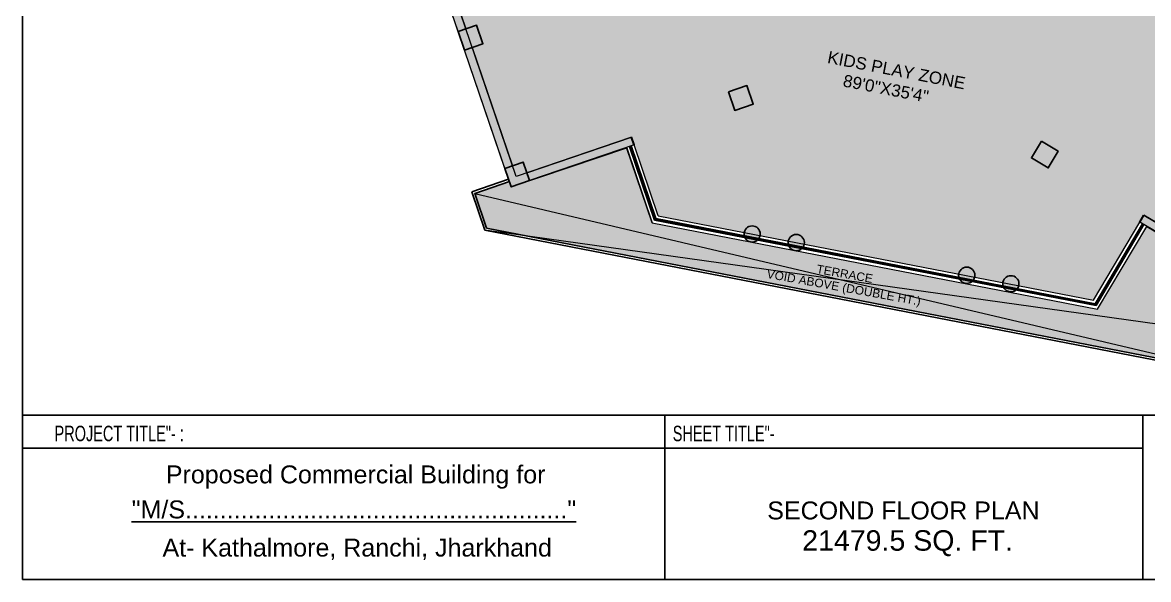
# Model space of a CAD drawing. Header units: inches. Extents: x -13956017 to 293115509, y -946740 to -305538.
# Drawn here: x 1205739 to 1207126, y -918232 to -917546 of the extents above; entities that cross this region are included whole.
import ezdxf
from ezdxf.enums import TextEntityAlignment as Align

# ---------------------------------------------------------------- set-up
doc = ezdxf.new("R2010")
doc.units = ezdxf.units.IN
doc.header["$LTSCALE"] = 6
for name, color, linetype, lineweight in [('column', 240, 'Continuous', 25), ('W', 250, 'Continuous', 5), ('wall', 7, 'Continuous', 30), ('wall high', 7, 'Continuous', 30)]:
    doc.layers.add(name, color=color, linetype=linetype, lineweight=lineweight)
for name, color, linetype in [('TW', 5, 'Continuous'), ('WAL', 7, 'Continuous'), ('WID', 4, 'Continuous')]:
    doc.layers.add(name, color=color, linetype=linetype)
doc.styles.add('ARI', font='arial.ttf')
doc.styles.add('style2', font='eurr____.ttf')

msp = doc.modelspace()

# ---------------------------------------------------------------- hatches: boundary and pattern name
at = {"layer": 'column', "ltscale": 10}
h = msp.add_hatch(color=256, dxfattribs=at)
h.dxf.hatch_style = 1
h.paths.add_polyline_path([(1206275.4, -917557.6), (1206298.1, -917549.8), (1206305.9, -917572.5), (1206283.1, -917580.3)])
h = msp.add_hatch(color=256, dxfattribs=at)
h.dxf.hatch_style = 1
h.paths.add_polyline_path([(1206608.3, -917631.8), (1206631, -917624), (1206638.8, -917646.7), (1206616.1, -917654.5)])
h = msp.add_hatch(color=256, dxfattribs=at)
h.dxf.hatch_style = 1
h.paths.add_polyline_path([(1206993.7, -917692.4), (1207014.3, -917704.6), (1207002.1, -917725.3), (1206981.5, -917713.1)])
h = msp.add_hatch(color=256, dxfattribs=at)
h.dxf.hatch_style = 1
h.paths.add_polyline_path([(1206333, -917726), (1206355.7, -917718.2), (1206363.5, -917740.9), (1206340.8, -917748.7)])
h = msp.add_hatch(color=256, dxfattribs=at)
h.dxf.hatch_style = 1
edge = h.paths.add_edge_path()
edge.add_arc((1206637.5, -917806.6), 10, 0, 360)
h = msp.add_hatch(color=256, dxfattribs=at)
h.dxf.hatch_style = 1
edge = h.paths.add_edge_path()
edge.add_arc((1206691.8, -917817.2), 10, 0, 360)
h = msp.add_hatch(color=256, dxfattribs=at)
h.dxf.hatch_style = 1
edge = h.paths.add_edge_path()
edge.add_arc((1206901.8, -917857.4), 10, 0, 360)
h = msp.add_hatch(color=256, dxfattribs=at)
h.dxf.hatch_style = 1
edge = h.paths.add_edge_path()
edge.add_arc((1206956.1, -917867.9), 10, 0, 360)
at = {"layer": 'W', "ltscale": 10}
h = msp.add_hatch(color=256, dxfattribs=at)
h.dxf.hatch_style = 1
h.paths.add_polyline_path([(1206533.1, -917353.3), (1206571.3, -917360.9), (1206572.2, -917356), (1206536.9, -917349), (1206508.4, -917265.4), (1206503.6, -917267.1), (1206512.7, -917293.5), (1206242.1, -917386.1), (1206243.7, -917390.8), (1206514.3, -917298.3)])
h.paths.add_polyline_path([(1207026.2, -917451.1), (1207027.2, -917446.2), (1206648.1, -917371), (1206647.2, -917375.9)])
h.paths.add_polyline_path([(1206221, -917398.6), (1206230.5, -917395.4), (1206284.8, -917554.3), (1206275.4, -917557.6)])
h.paths.add_polyline_path([(1206283.1, -917580.3), (1206292.6, -917577), (1206342.5, -917722.7), (1206333, -917726)])
h.paths.add_polyline_path([(1206360.2, -917731.4), (1206489.1, -917687.4), (1206492.3, -917696.8), (1206363.5, -917740.9)])
h.paths.add_polyline_path([(1207114.8, -917792.1), (1207119.9, -917783.5), (1207236.9, -917852.8), (1207231.8, -917861.4)])
h.paths.add_polyline_path([(1207256.1, -917847.9), (1207334.6, -917715.4), (1207343.2, -917720.5), (1207264.7, -917853)])
h.paths.add_polyline_path([(1207346.8, -917694.7), (1207432, -917551), (1207432.5, -917550.2), (1207441.1, -917555.3), (1207355.4, -917699.8)])
h.paths.add_polyline_path([(1207103.1, -917461.3), (1207127.7, -917466.2), (1207186.9, -917366.4), (1207191.2, -917368.9), (1207176.9, -917393), (1207423, -917538.8), (1207420.4, -917543.1), (1207174.4, -917397.3), (1207130.2, -917471.8), (1207102.1, -917466.2)])
h.paths.add_polyline_path([(1207226.3, -917299.8), (1207230.6, -917302.4), (1207403.6, -917010.4), (1207399.3, -917007.9)])
h.paths.add_polyline_path([(1207444.7, -917529.5), (1207526.8, -917391), (1207535.4, -917396.1), (1207453.3, -917534.6)])
h.paths.add_polyline_path([(1207539, -917370.4), (1207621.1, -917231.9), (1207629.7, -917237), (1207547.6, -917375.5)])
h.paths.add_polyline_path([(1207633.3, -917211.2), (1207715.4, -917072.7), (1207724, -917077.8), (1207641.9, -917216.3)])
h.paths.add_polyline_path([(1207438.7, -916941.3), (1207492.2, -916851), (1207496.5, -916853.5), (1207459.8, -916915.5), (1207705.9, -917061.3), (1207703.3, -917065.6), (1207457.3, -916919.8), (1207443, -916943.8)])
h.paths.add_polyline_path([(1207727.6, -917052.1), (1207802.5, -916925.6), (1207811.1, -916930.7), (1207736.2, -917057.2)])
h.paths.add_polyline_path([(1207510.6, -916820), (1207562.5, -916732.4), (1207566.8, -916734.9), (1207556.7, -916752), (1207802.7, -916897.8), (1207797.6, -916906.4), (1207551.6, -916760.6), (1207514.9, -916822.6)])
h.paths.add_polyline_path([(1207630.3, -916629.7), (1207829.5, -916451.9), (1207832.8, -916455.7), (1207633.6, -916633.4)])
h.paths.add_polyline_path([(1207599.7, -916631.5), (1207603.5, -916628.2), (1207553.2, -916571.9), (1207549.5, -916575.2)])
h.paths.add_polyline_path([(1207797.8, -916536.9), (1207802.9, -916528.3), (1207865, -916565.1), (1207859.9, -916573.7)])
h.paths.add_polyline_path([(1207843.3, -916446.3), (1207850.7, -916439.7), (1208001.8, -916608.9), (1207985.5, -916636.5), (1207976.9, -916631.4), (1207989.5, -916610.1)])
h.paths.add_polyline_path([(1207692.1, -916277), (1207699.6, -916270.3), (1207834.7, -916421.8), (1207827.3, -916428.4)])
h.paths.add_polyline_path([(1207541, -916107.6), (1207548.4, -916101), (1207683.6, -916252.4), (1207676.1, -916259.1), (1207616.2, -916191.9), (1207392.4, -916391.7), (1207452.3, -916458.8), (1207448.6, -916462.2), (1207385.3, -916391.3), (1207537.5, -916255.4), (1207489.6, -916201.7), (1207493.3, -916198.4), (1207540.9, -916251.8), (1207612.9, -916188.2)])
h.paths.add_polyline_path([(1207502, -916522.1), (1207505.8, -916518.7), (1207468.3, -916476.7), (1207464.6, -916480.1)])
h.paths.add_polyline_path([(1207413.7, -916116.7), (1207417.4, -916113.3), (1207466, -916167.8), (1207527.2, -916113.2), (1207530.5, -916116.9), (1207406.7, -916227.5), (1207403.3, -916223.7), (1207462.3, -916171.1)], flags=17)
h.paths.add_polyline_path([(1207399.1, -915948.7), (1207406.6, -915942), (1207532.4, -916083), (1207525, -916089.7), (1207465.1, -916022.6), (1207330.8, -916142.4), (1207327.4, -916138.7), (1207461.7, -916018.8)])
h.paths.add_polyline_path([(1207173.5, -916117.9), (1207207.1, -916087.9), (1207201.7, -916081.9), (1207209.1, -916075.2), (1207214.5, -916081.3), (1207372.7, -915940.1), (1207379.4, -915947.6), (1207318.2, -916002.2), (1207366.1, -916055.9), (1207362.4, -916059.2), (1207314.5, -916005.5), (1207180.2, -916125.4)])
h.paths.add_polyline_path([(1207109.3, -915840.2), (1207206.2, -915753.6), (1207212.9, -915761.1), (1207115.9, -915847.6)])
h.paths.add_polyline_path([(1206750.2, -915787.7), (1206780.7, -915773.1), (1206822.1, -915859.7), (1206757.1, -915890.8), (1206759.2, -915895.3), (1206824.2, -915864.2), (1206858.3, -915935.5), (1206862.8, -915933.4), (1206785.2, -915771), (1206882.6, -915724.4), (1206949.2, -915799), (1206859.1, -915842.1), (1206861.2, -915846.6), (1206952.7, -915802.9), (1207014.6, -915872.3), (1207018.3, -915868.9), (1206887.3, -915722.2), (1206954.1, -915690.3), (1206949.8, -915681.2), (1206745.8, -915778.7)])
h.paths.add_polyline_path([(1206524.6, -915895.5), (1206576.8, -915870.5), (1206618.1, -915957.2), (1206553.2, -915988.2), (1206555.3, -915992.7), (1206620.3, -915961.7), (1206654.4, -916033), (1206658.9, -916030.8), (1206624.8, -915959.5), (1206689.8, -915928.5), (1206687.6, -915924), (1206622.7, -915955), (1206581.3, -915868.4), (1206678.7, -915821.8), (1206756.3, -915984.2), (1206760.8, -915982.1), (1206683.2, -915819.7), (1206728.5, -915798), (1206724.2, -915789), (1206520.3, -915886.4)])
h.paths.add_polyline_path([(1206299, -916003.2), (1206372.8, -915968), (1206553.9, -916346.9), (1206480.1, -916382.2), (1206482.2, -916386.7), (1206560.6, -916349.3), (1206420.9, -916057), (1206485.9, -916025.9), (1206483.7, -916021.4), (1206418.7, -916052.4), (1206377.7, -915966.5), (1206377.3, -915965.8), (1206474.8, -915919.3), (1206552.4, -916081.7), (1206556.9, -916079.5), (1206479.3, -915917.1), (1206502.9, -915905.8), (1206498.6, -915896.8), (1206294.7, -915994.2)])
h.paths.add_polyline_path([(1206244.7, -916494.7), (1206333.5, -916452.3), (1206335.6, -916456.8), (1206246.3, -916499.5)])
h.paths.add_polyline_path([(1206404.8, -916423.7), (1206460.6, -916397.1), (1206458.4, -916392.6), (1206402.6, -916419.2)])
h.paths.add_polyline_path([(1206069.1, -916102), (1206273, -916004.6), (1206277.4, -916013.6), (1206073.4, -916111)])
h.paths.add_polyline_path([(1205840, -916211.5), (1206047.5, -916112.4), (1206051.8, -916121.4), (1205844.3, -916220.5)])
h.paths.add_polyline_path([(1205942.1, -916583.4), (1205951.5, -916580.2), (1205835.3, -916240.3), (1205828.7, -916243.5), (1205818.4, -916221.8)])
h.paths.add_polyline_path([(1205969.3, -916588.9), (1206080, -916551), (1206083.3, -916560.5), (1205972.6, -916598.4)])
h.paths.add_polyline_path([(1206038.1, -916864), (1206047.6, -916860.8), (1205959.3, -916602.9), (1205949.9, -916606.1)])
h.paths.add_polyline_path([(1206064, -916865.7), (1206334.6, -916773.1), (1206343.7, -916799.6), (1206348.4, -916798), (1206329, -916741.2), (1206319.5, -916744.4), (1206326.7, -916765.3), (1206060.8, -916856.3)])
h.paths.add_polyline_path([(1206093.4, -917025.8), (1206102.9, -917022.6), (1206055.3, -916883.5), (1206045.9, -916886.7)])
h.paths.add_polyline_path([(1206153.3, -917200.9), (1206162.8, -917197.6), (1206110.7, -917045.3), (1206101.2, -917048.5)])
h.paths.add_polyline_path([(1206213.2, -917375.9), (1206222.7, -917372.7), (1206170.6, -917220.3), (1206161.1, -917223.6)])
h.paths.add_polyline_path([(1207223.3, -915751.7), (1207230.8, -915745.1), (1207390.6, -915924.1), (1207383.2, -915930.8)])
h.paths.add_polyline_path([(1207106.9, -915606.2), (1207214.8, -915727.2), (1207207.4, -915733.8), (1207114.1, -915629.3), (1207117.2, -915627.8)])
h.paths.add_polyline_path([(1206971.4, -915670.9), (1207085.2, -915616.5), (1207089.5, -915625.6), (1206975.7, -915679.9)])
at = {"layer": 'WAL', "lineweight": 9, "ltscale": 100, "true_color": 0xf8f38b}
h = msp.add_hatch(color=51, dxfattribs=at)
h.dxf.hatch_style = 1
h.paths.add_polyline_path([(1206230.5, -917395.4), (1206514.3, -917298.3), (1206533.1, -917353.3), (1206571.3, -917360.9), (1206572.2, -917356), (1206648.1, -917371), (1206647.2, -917375.9), (1207026.2, -917451.1), (1207027.2, -917446.2), (1207103.1, -917461.3), (1207102.1, -917466.2), (1207130.2, -917471.8), (1207174.4, -917397.3), (1207432.5, -917550.2), (1207346.8, -917694.7), (1207334.8, -917687.6), (1207322.6, -917708.2), (1207332.9, -917714.4), (1207334.6, -917715.4), (1207256.1, -917847.9), (1207244.1, -917840.7), (1207236.9, -917852.8), (1207119.9, -917783.5), (1207058, -917888), (1206521.9, -917784.3), (1206489.1, -917687.4), (1206360.2, -917731.4), (1206355.7, -917718.2), (1206342.5, -917722.7), (1206292.6, -917577), (1206305.9, -917572.5), (1206298.1, -917549.8), (1206284.8, -917554.3)])
at = {"layer": 'WAL', "lineweight": 5, "ltscale": 0.6, "true_color": 0xffa8a8}
h = msp.add_hatch(dxfattribs=at)
h.set_pattern_fill('BRICK', color=21, angle=270)
h.set_pattern_definition([(270, (225125.152, -30674.727), (6.35, -1e-15), []), (0, (225125.152, -30674.727), (3e-15, 12.7), [6.35, -6.35]), (0, (225125.152, -30681.077), (3e-15, 12.7), [-6.35, 6.35])])
h.paths.add_polyline_path([(1206295.9, -917756.6), (1206338.5, -917742.1), (1206340.8, -917748.7), (1206483, -917700.5), (1206514.3, -917793), (1207063, -917899.2), (1207123.4, -917797.2), (1207252.5, -917873.6), (1207256, -917867.6), (1207292.7, -917889.3), (1207294.8, -917890.5), (1207241.9, -917979.7), (1206310.5, -917799.4)])

# ---------------------------------------------------------------- linework, layer by layer
at = {"layer": 'column', "ltscale": 10, "elevation": 3969.1}
for points in [[(1206275.4, -917557.6), (1206298.1, -917549.8), (1206305.9, -917572.5), (1206283.1, -917580.3), (1206275.4, -917557.6)], [(1206608.3, -917631.8), (1206631, -917624), (1206638.8, -917646.7), (1206616.1, -917654.5), (1206608.3, -917631.8)], [(1206993.7, -917692.4), (1207014.3, -917704.6), (1207002.1, -917725.3), (1206981.5, -917713.1), (1206993.7, -917692.4)], [(1206333, -917726), (1206355.7, -917718.2), (1206363.5, -917740.9), (1206340.8, -917748.7), (1206333, -917726)]]:
    msp.add_lwpolyline(points, dxfattribs=at)
at = {"layer": 'column', "ltscale": 10}
for centre in [(1206637.5, -917806.6, 3969.1), (1206691.8, -917817.2, 3969.1), (1206901.8, -917857.4, 3969.1), (1206956.1, -917867.9, 3969.1)]:
    msp.add_circle(centre, 10, dxfattribs=at)
at = {"layer": 'TW', "ltscale": 10}
for p, q in [((1206337.5, -917739.2, 3969.1), (1206292.1, -917754.8, 3969.1)), ((1206338.5, -917742.1, 3969.1), (1206295.9, -917756.6, 3969.1)), ((1206308.3, -917802, 3969.1), (1206292.1, -917754.8, 3969.1)), ((1206310.5, -917799.4, 3969.1), (1206295.9, -917756.6, 3969.1)), ((1206308.3, -917802, 3969.1), (1207243.4, -917983, 3969.1)), ((1206310.5, -917799.4, 3969.1), (1207241.9, -917979.7, 3969.1))]:
    msp.add_line(p, q, dxfattribs=at)
at = {"layer": 'W', "ltscale": 10}
for p, q in [((1206340.8, -917748.7, 3969.1), (1206036.2, -916858.4, 3969.1)), ((1206347, -917736, 3969.1), (1206230.5, -917395.4, 3969.1)), ((1206489.1, -917687.4, 3969.1), (1206347, -917736, 3969.1)), ((1206492.3, -917696.8, 3969.1), (1206340.8, -917748.7, 3969.1)), ((1206514.3, -917793, 3969.1), (1206482.8, -917700, 3969.1)), ((1206521.9, -917784.3, 3969.1), (1206492.3, -917696.8, 3969.1)), ((1206295.9, -917756.6, 3969.1), (1207241.9, -917979.7, 3969.1)), ((1206514.3, -917793, 3969.1), (1207063, -917899.2, 3969.1)), ((1206521.9, -917784.3, 3969.1), (1207058, -917888, 3969.1)), ((1207058, -917888, 3969.1), (1207114.8, -917792.1, 3969.1)), ((1207252.5, -917873.6, 3969.1), (1207114.8, -917792.1, 3969.1)), ((1207249, -917859.9, 3969.1), (1207119.9, -917783.5, 3969.1)), ((1207271.2, -917936.3, 3969.1), (1206308.3, -917802, 3969.1)), ((1207063, -917899.2, 3969.1), (1207123.4, -917797.2, 3969.1))]:
    msp.add_line(p, q, dxfattribs=at)
at = {"layer": 'W', "lineweight": 30, "ltscale": 10}
for p, q in [((1206492.3, -917696.8, 3969.1), (1206489.1, -917687.4, 3969.1)), ((1207114.8, -917792.1, 3969.1), (1207119.9, -917783.5, 3969.1))]:
    msp.add_line(p, q, dxfattribs=at)
at = {"layer": 'W', "lineweight": 5, "ltscale": 20}
msp.add_line((1205738.9, -918029.5), (1206477.6, -918029.5), dxfattribs=at)
at = {"layer": 'W', "ltscale": 10, "elevation": 3969.1}
for points in [[(1206221, -917398.6), (1206230.5, -917395.4), (1206284.8, -917554.3), (1206275.4, -917557.6)], [(1206283.1, -917580.3), (1206292.6, -917577), (1206342.5, -917722.7), (1206333, -917726)], [(1206360.2, -917731.4), (1206489.1, -917687.4), (1206492.3, -917696.8), (1206363.5, -917740.9)], [(1207114.8, -917792.1), (1207119.9, -917783.5), (1207236.9, -917852.8), (1207231.8, -917861.4)]]:
    msp.add_lwpolyline(points, close=True, dxfattribs=at)
at = {"layer": 'W', "color": 1, "ltscale": 10, "elevation": 3969.1}
msp.add_lwpolyline([(1206295.9, -917756.6), (1206338.5, -917742.1), (1206340.8, -917748.7), (1206483, -917700.5), (1206514.3, -917793), (1207063, -917899.2), (1207123.4, -917797.2), (1207252.5, -917873.6), (1207256, -917867.6), (1207292.7, -917889.3), (1207294.8, -917890.5), (1207241.9, -917979.7), (1206310.5, -917799.4)], close=True, dxfattribs=at)
at = {"layer": 'wall high', "lineweight": 25}
for p, q in [((1205738.9, -918029.5), (1207538.4, -918029.5)), ((1205738.9, -918029.5), (1207538.4, -918029.5)), ((1205738.9, -918029.5), (1207538.4, -918029.5)), ((1205738.9, -918029.5), (1207538.4, -918029.5)), ((1205738.9, -918029.5), (1205738.9, -918231.7)), ((1207538.4, -918029.5), (1205738.9, -918029.5)), ((1206530.1, -918029.5), (1206530.1, -918231.7)), ((1205738.9, -918070.3), (1205827.2, -918070.3)), ((1205827.2, -918070.3), (1207118.5, -918070.3)), ((1205738.9, -918231.7), (1207538.4, -918231.7))]:
    msp.add_line(p, q, dxfattribs=at)
for points in [[(1205738.9, -915474.2), (1208044.8, -915474.2), (1208044.8, -918029.5), (1205738.9, -918029.5)], [(1205738.9, -918231.7), (1207538.4, -918231.7), (1207538.4, -918029.5), (1205738.9, -918029.5)], [(1207307.5, -918029.5), (1207118.5, -918029.5), (1207118.5, -918231.7), (1207307.5, -918231.7)]]:
    msp.add_lwpolyline(points, close=True, dxfattribs=at)
at = {"layer": 'WID', "ltscale": 10}
for p, q in [((1206517.4, -917789.5, 3969.1), (1206486.6, -917698.8, 3969.1)), ((1206518.1, -917788.6, 3969.1), (1206487.6, -917698.4, 3969.1)), ((1206518.9, -917787.7, 3969.1), (1206488.5, -917698.1, 3969.1)), ((1206517.4, -917789.5, 3969.1), (1207061, -917894.7, 3969.1)), ((1206518.1, -917788.6, 3969.1), (1207060.5, -917893.6, 3969.1)), ((1206518.9, -917787.7, 3969.1), (1207060, -917892.5, 3969.1)), ((1207060, -917892.5, 3969.1), (1207118.3, -917794.1, 3969.1)), ((1207060.5, -917893.6, 3969.1), (1207119.1, -917794.6, 3969.1)), ((1207061, -917894.7, 3969.1), (1207120, -917795.1, 3969.1))]:
    msp.add_line(p, q, dxfattribs=at)

# ---------------------------------------------------------------- texts
at = {"layer": 'wall', "lineweight": 25, "style": 'ARI'}
for s, height, rotation, p in [('KIDS PLAY ZONE', 15, 349.0431, (1206729.3, -917596, -3969.1)), ('89\'0"X35\'4"', 15, 349.0431, (1206748.4, -917624.9, -3969.1)), ('TERRACE', 10.5, 349.7749, (1206716.1, -917854.5, -3969.1)), ('VOID ABOVE (DOUBLE HT.)', 10.5, 349.7749, (1206654.8, -917860.5, -3969.1))]:
    msp.add_text(s, height=height, rotation=rotation, dxfattribs=at).set_placement(p)
at = {"layer": 'wall', "style": 'ARI'}
for s, p in [('Proposed Commercial Building for', (1206149.2, -918102.4)), ('At- Kathalmore, Ranchi, Jharkhand', (1206151.1, -918192.5))]:
    msp.add_text(s, height=22.059, rotation=0.0024, dxfattribs=at).set_placement(p, align=Align.MIDDLE_CENTER)
at = {"layer": 'wall high', "lineweight": 25, "style": 'style2', "width": 0.7}
for s, p in [('PROJECT TITLE"- :', (1205778.4, -918061.6)), ('SHEET TITLE"-', (1206539.7, -918061.6))]:
    msp.add_text(s, height=19.086, rotation=360, dxfattribs=at).set_placement(p)
at = {"layer": 'wall high', "lineweight": 25, "style": 'ARI'}
msp.add_text('%%U"M/S......................................................."', height=22.059, rotation=0.0024, dxfattribs=at).set_placement((1206147.1, -918145.5), align=Align.MIDDLE_CENTER)
for s, height, p in [('SECOND FLOOR PLAN', 22.044, (1206656.1, -918157.8)), ('21479.5 SQ. FT.', 25.153, (1206699.1, -918196.3))]:
    msp.add_text(s, height=height, rotation=0.0024, dxfattribs=at).set_placement(p)

doc.saveas('drawing.dxf')
